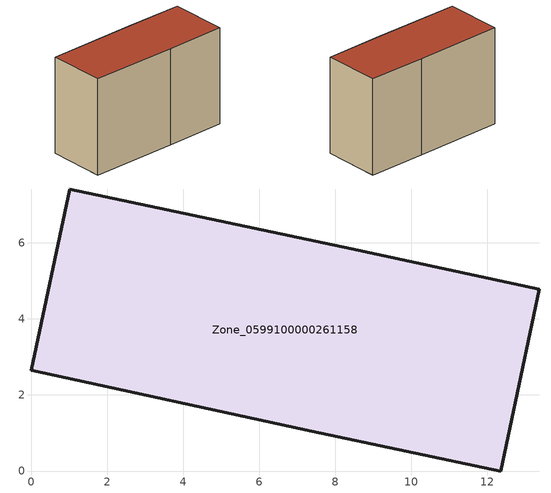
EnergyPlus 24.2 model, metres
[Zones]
Zone_0599100000261158
 floor ground (C_G): 1.02,7.42 8.42,5.85 13.37,4.78 12.35,0 7.38,1.05 0,2.65 z0
 wall outside (C_F): 8.42,5.85 1.02,7.42 0,2.65 7.38,1.05 12.35,0 13.37,4.78 8.42,5.85 z0:8.32
 roof outside (C_R): 12.35,0 13.37,4.78 8.42,5.85 1.02,7.42 0,2.65 7.38,1.05 z8.32
[BUILDING]
Pand.0599100000261158: North Axis=0; Terrain=City; Loads Convergence Tolerance Value=0.04; Temperature Convergence Tolerance Value=0.4; Solar Distribution=FullExterior; Maximum Number of Warmup Days=25; Minimum Number of Warmup Days=1
[Site:Location]
Rotterdam.The.Hague.AP_ZH_NLD Design_Conditions: Latitude=51.96; Longitude=4.45; Time Zone=1; Elevation=-4.5
[SITE:GROUNDTEMPERATURE:BUILDINGSURFACE]
18, 18, 18, 18, 18, 18, 18, 18, 18, 18, 18, 18
[MATERIAL] Thermal Absorptance=0.9; Solar Absorptance=0.7; Visible Absorptance=0.7
Name | Roughness | Thickness | Conductivity | Density | Specific Heat
G.TI.1975-1991 | MediumSmooth | 0.15 | 0.288461 | 540 | 1210
F.TI.1975-1991 | Rough | 0.3 | 0.230769 | 1920 | 840
R.TI.1975-1991 | MediumRough | 0.2 | 0.153846 | 1500 | 1000
[CONSTRUCTION]
C_G: G.TI.1975-1991
C_F: F.TI.1975-1991
C_R: R.TI.1975-1991
[ZONE]
Zone_0599100000261158: Type=1; Multiplier=1; Ceiling Height=Autocalculate; Volume=Autocalculate; Floor Area=autocalculate; Part of Total Floor Area=Yes
[ZONEINFILTRATION:DESIGNFLOWRATE]
Infil_Zone_0599100000261158: Zone or ZoneList or Space or SpaceList=Zone_0599100000261158; Schedule=AlwaysOn; Design Flow Rate Calculation Method=Flow/Area; Flow Rate per Floor Area=0.003; Constant Term Coefficient=1; Temperature Term Coefficient=0; Velocity Term Coefficient=0; Velocity Squared Term Coefficient=0
[HVACTEMPLATE:ZONE:IDEALLOADSAIRSYSTEM]
Zone_0599100000261158: Maximum Heating Supply Air Temperature=50; Minimum Cooling Supply Air Temperature=13; Maximum Heating Supply Air Humidity Ratio=0.0156; Minimum Cooling Supply Air Humidity Ratio=0.0077; Heating Limit=NoLimit; Cooling Limit=NoLimit; Dehumidification Control Type=ConstantSensibleHeatRatio; Cooling Sensible Heat Ratio=0.7; Dehumidification Setpoint=60; Humidification Control Type=None; Humidification Setpoint=30; Outdoor Air Method=None; Outdoor Air Flow Rate per Person=0.00944; Outdoor Air Flow Rate per Zone Floor Area=0; Outdoor Air Flow Rate per Zone=0; Demand Controlled Ventilation Type=None; Outdoor Air Economizer Type=NoEconomizer; Heat Recovery Type=None; Sensible Heat Recovery Effectiveness=0.7; Latent Heat Recovery Effectiveness=0.65
[ZONECONTROL:THERMOSTAT]
ThermostatControl_Zone_0599100000261158: Zone or ZoneList=Zone_0599100000261158; Control Type Schedule=DualSetpointControlType; Control 1=Thermostat_Zone_0599100000261158; Temperature Difference Between Cutout And Setpoint=0
[THERMOSTATSETPOINT:DUALSETPOINT]
Thermostat_Zone_0599100000261158: Heating Setpoint Temperature Schedule=HeatingSetpoint_Zone_0599100000261158; Cooling Setpoint Temperature Schedule=CoolingSetpoint_Zone_0599100000261158
[SCHEDULE:COMPACT]
HeatingSetpoint_Zone_0599100000261158: Through: 12/31, For: AllDays, Until: 24:00, 21
CoolingSetpoint_Zone_0599100000261158: Through: 12/31, For: AllDays, Until: 24:00, 24
DualSetpointControlType: Through: 12/31, For: AllDays, Until: 24:00, 4
AlwaysOn: Through: 12/31, For: AllDays, Until: 24:00, 1
